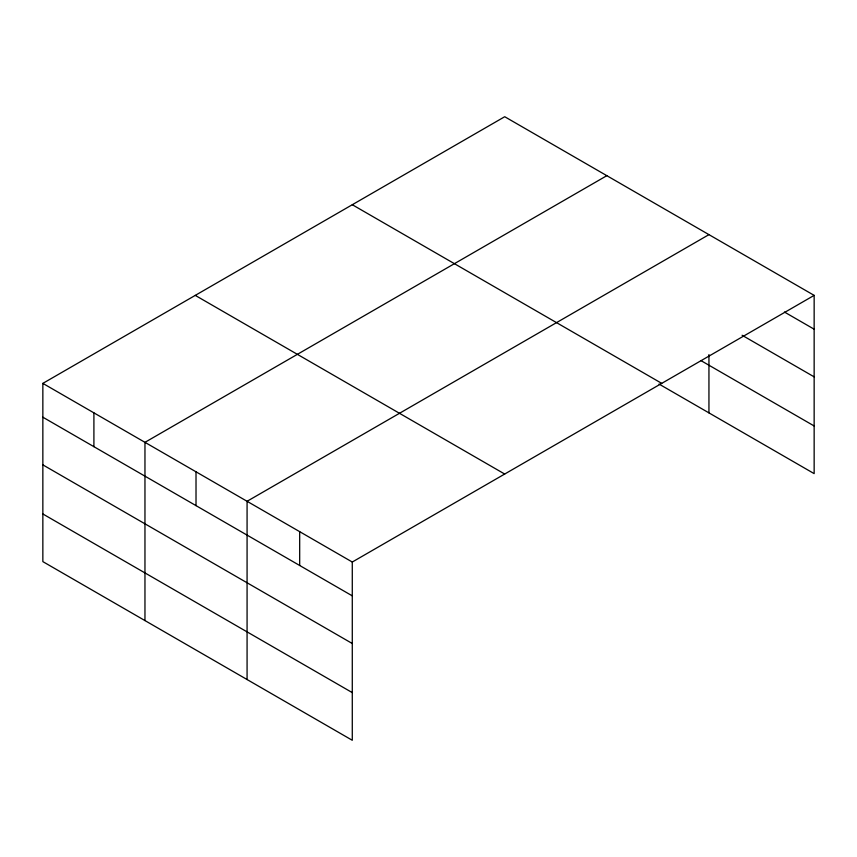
<?xml version="1.0" encoding="UTF-8"?>
<svg xmlns="http://www.w3.org/2000/svg" width="857" height="857" viewBox="0 0 857 857"><rect width="100%" height="100%" fill="white"/><g stroke="black" fill="none" stroke-linecap="round" stroke-linejoin="round"><path stroke-width="1.29" d="M814.15 295.376L504.719 116.723L42.85 383.379L42.85 561.624L352.281 740.277L352.281 562.031L814.15 295.376L814.15 473.621L659.022 384.054M606.831 175.674L144.962 442.341L144.962 620.575M708.943 234.636L247.073 501.291L247.073 679.537M784.423 312.034L814.15 329.195M742.108 335.258L814.15 376.855M701.005 360.636L814.15 425.961M352.302 204.727L661.733 383.368M195.267 295.386L504.698 474.039M42.85 383.379L352.281 562.031M42.85 417.198L352.281 595.851M42.85 464.858L352.281 643.511M42.85 513.964L352.281 692.617M708.943 354.605L708.943 412.881M299.682 531.661L299.682 565.481M196.017 471.811L196.017 505.63M93.906 412.86L93.906 446.679"/></g></svg>
